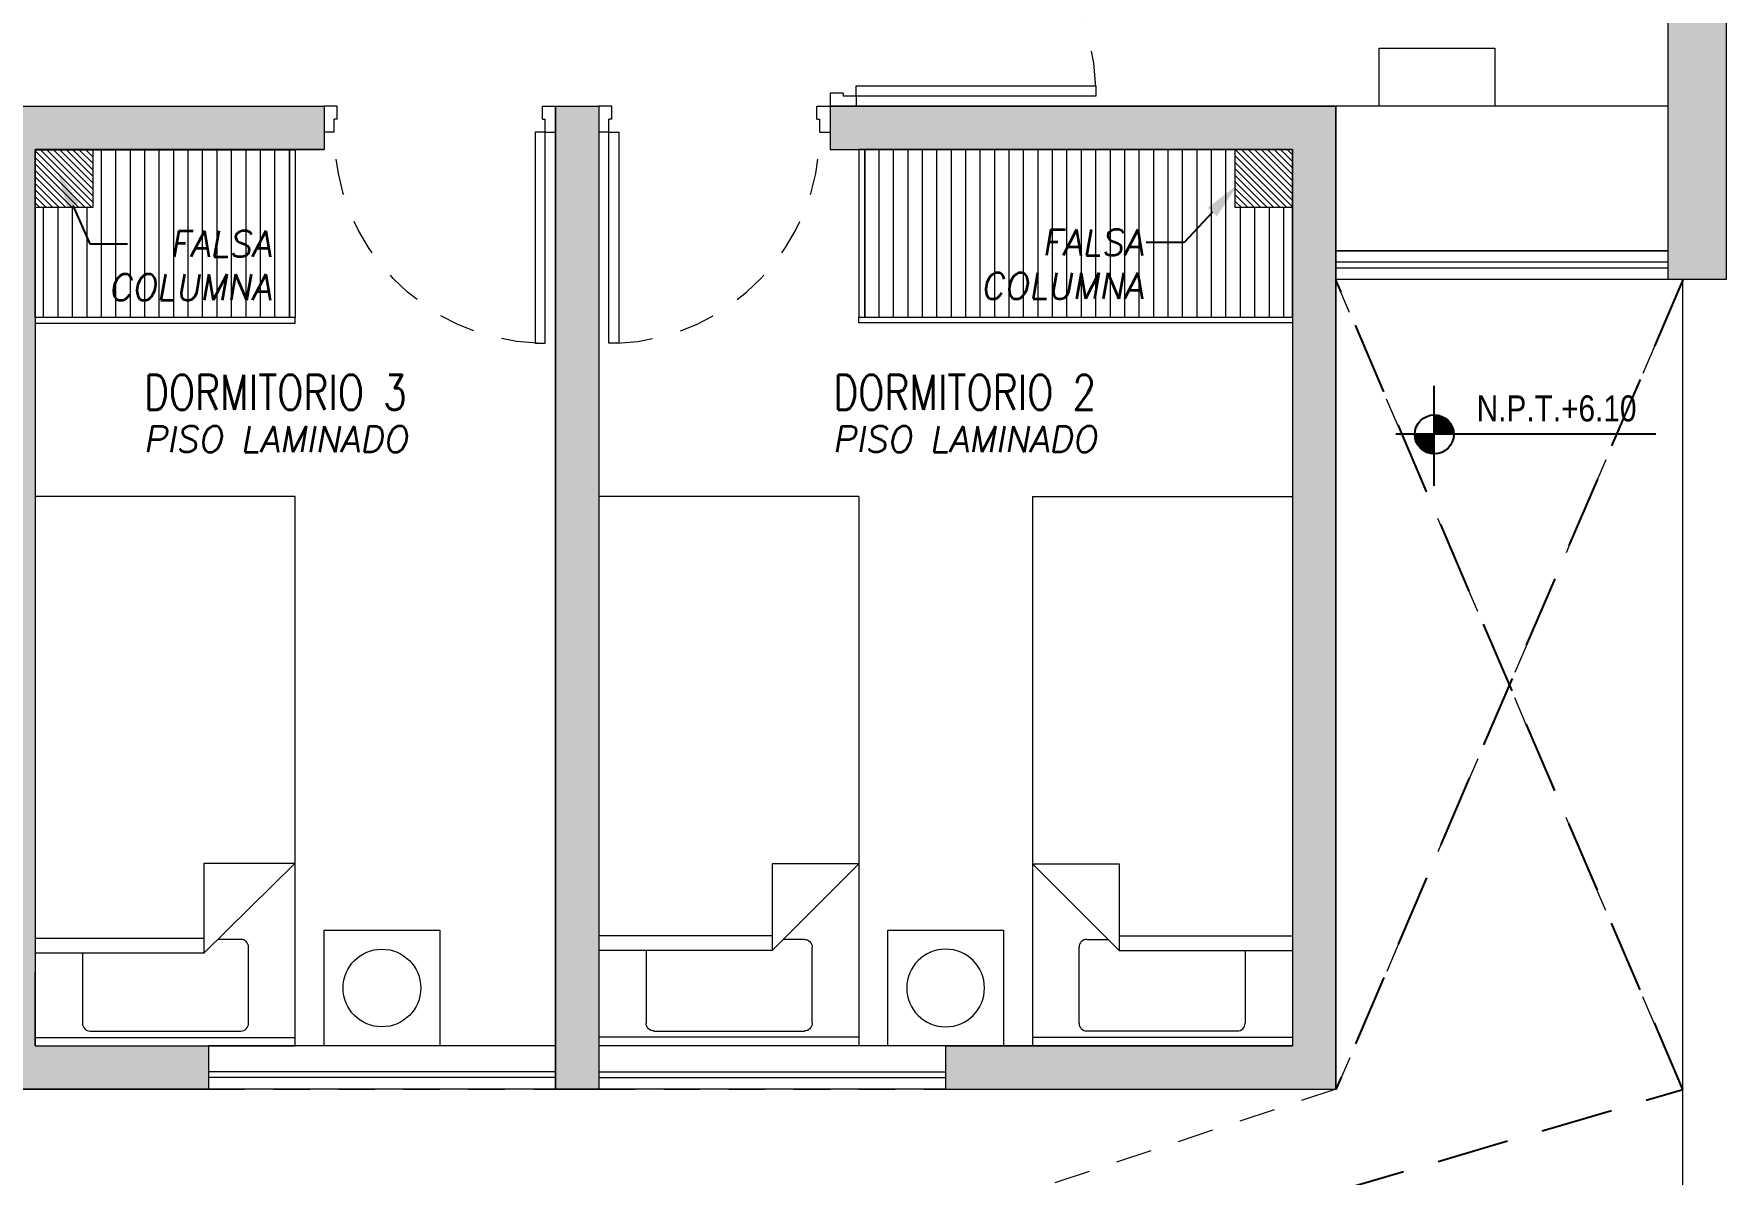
# Model space of a CAD drawing. Header units: millimetres. Extents: x -3 to 53, y -110 to 39.
# Drawn here: x 44.2 to 50.05, y 21.91 to 25.85 of the extents above; entities that cross this region are included whole.
import ezdxf
from ezdxf import colors
from ezdxf.entities.mleader import LeaderData, LeaderLine
from ezdxf.enums import TextEntityAlignment as Align
from ezdxf.math import Vec2, Vec3
from ezdxf.xclip import XClip

# ---------------------------------------------------------------- set-up
doc = ezdxf.new("R2010")
doc.units = ezdxf.units.MM
doc.header["$XCLIPFRAME"] = 2
doc.linetypes.add('DOT', pattern=[6.35, 0, -6.35])
doc.linetypes.add('HIDDEN2', pattern=[0.1875, 0.125, -0.0625])
for name, color, linetype in [('A-EST HATCH', 8, 'Continuous'), ('A-EST PLACAS', 8, 'Continuous'), ('A-EST VIGAS', 8, 'HIDDEN2'), ('A-HATCH', 8, 'Continuous'), ('A-MOBILIARIO', 8, 'Continuous'), ('A-MURO BAJO', 8, 'Continuous'), ('A-NIVELES-NPT', 8, 'Continuous'), ('A-PROYECCIONES', 8, 'HIDDEN2'), ('A-TEXTO-ACABADO PISO', 8, 'Continuous'), ('A-TEXTO-INDICACIONES', 8, 'Continuous'), ('DLP_MOBILIARIO', 8, 'Continuous'), ('DLP_MOBILIARIO FIJO', 8, 'Continuous'), ('DLP_TEXTO AMBIENTE', 8, 'Continuous')]:
    doc.layers.add(name, color=color, linetype=linetype)
doc.layers.add('A-MURO ALTO', color=8, linetype='Continuous', lineweight=20)
doc.layers.add('A-MUROS', color=8, linetype='Continuous', lineweight=30)
doc.styles.add('R80', font='ARIALN.TTF', dxfattribs={"height": 2.03})
doc.styles.add('ROMANS', font='ROMANS.shx', dxfattribs={"oblique": 10})

# ---------------------------------------------------------------- blocks, each defined once
blk = doc.blocks.new('EST.P1')
at = {"layer": 'A-EST HATCH', "lineweight": 0}
h = blk.add_hatch(color=8, dxfattribs=at)
h.dxf.hatch_style = 1
h.paths.add_polyline_path([(9.15, 0.06), (9.15, 6.125), (10.65, 6.125), (10.65, 5.375), (10.8, 5.375), (10.8, 6.325), (9, 6.325), (9, 5.45), (7.5, 5.45), (7.5, 5.95), (7.35, 5.95), (7.35, 5.25), (9, 5.25), (9, 0.06)])
h.paths.add_polyline_path([(30.25, 10.125), (28.65, 10.125), (28.65, 13.225), (29.85, 13.225), (29.85, 13.375), (28.5, 13.375), (28.5, 9.975), (30.25, 9.975)])
h.paths.add_polyline_path([(31.05, 13.375), (31.2, 13.375), (31.2, 9.975), (31.05, 9.975)])
h.paths.add_polyline_path([(36.55, 13.85), (36.85, 13.85), (36.85, 13.7), (36.7, 13.7), (36.7, 10.625), (36.55, 10.625)])
h.paths.add_polyline_path([(33.6, 13.225), (33.6, 10.125), (32, 10.125), (32, 9.975), (33.75, 9.975), (33.75, 13.375), (32.4, 13.375), (32.4, 13.225)])
h.paths.add_polyline_path([(42.85, 13.7), (43.45, 13.7), (43.45, 13.85), (42.7, 13.85), (42.7, 10.45), (43.85, 10.45), (43.85, 10.6), (42.85, 10.6)])
h.paths.add_polyline_path([(44.65, 13.85), (44.65, 10.45), (44.8, 10.45), (44.8, 13.85)])
h.paths.add_polyline_path([(45.6, 10.6), (47.2, 10.6), (47.2, 13.7), (46, 13.7), (46, 13.85), (47.35, 13.85), (47.35, 10.45), (45.6, 10.45)])
h.paths.add_polyline_path([(42.85, 0.15), (43.45, 0.15), (43.45, 0), (42.7, 0), (42.7, 3.4), (43.85, 3.4), (43.85, 3.25), (42.85, 3.25)])
h.paths.add_polyline_path([(44.65, 0), (44.65, 3.4), (44.8, 3.4), (44.8, 0)])
h.paths.add_polyline_path([(45.6, 3.25), (47.2, 3.25), (47.2, 0.15), (46, 0.15), (46, 0), (47.35, 0), (47.35, 3.4), (45.6, 3.4)])
h.paths.add_polyline_path([(40, 3.5), (39.85, 3.5), (39.85, 0.15), (39.7, 0.15), (39.7, 0), (40, 0)])
h.paths.add_polyline_path([(30.25, 3.725), (28.65, 3.725), (28.65, 0.625), (29.85, 0.625), (29.85, 0.475), (28.5, 0.475), (28.5, 3.875), (30.25, 3.875)])
h.paths.add_polyline_path([(31.05, 0.475), (31.2, 0.475), (31.2, 3.875), (31.05, 3.875)])
h.paths.add_polyline_path([(36.55, 0), (36.85, 0), (36.85, 0.15), (36.7, 0.15), (36.7, 3.225), (36.55, 3.225)])
h.paths.add_polyline_path([(33.6, 0.625), (33.6, 3.725), (32, 3.725), (32, 3.875), (33.75, 3.875), (33.75, 0.475), (32.4, 0.475), (32.4, 0.625)])
h.paths.add_polyline_path([(17.1, 10.125), (18.7, 10.125), (18.7, 13.225), (17.5, 13.225), (17.5, 13.375), (18.85, 13.375), (18.85, 9.975), (17.1, 9.975)])
h.paths.add_polyline_path([(16.3, 13.375), (16.15, 13.375), (16.15, 9.975), (16.3, 9.975)])
h.paths.add_polyline_path([(10.5, 13.85), (10.5, 13.7), (10.65, 13.7), (10.65, 10.625), (10.8, 10.625), (10.8, 13.85)])
h.paths.add_polyline_path([(13.75, 13.225), (13.75, 10.125), (15.35, 10.125), (15.35, 9.975), (13.6, 9.975), (13.6, 13.375), (14.95, 13.375), (14.95, 13.225)])
h.paths.add_polyline_path([(9, 8.6), (7.35, 8.6), (7.35, 7.9), (7.5, 7.9), (7.5, 8.4), (9, 8.4), (9, 7.525), (10.8, 7.525), (10.8, 8.475), (10.65, 8.475), (10.65, 7.725), (9.15, 7.725), (9.15, 13.79), (9, 13.79)])
h.paths.add_polyline_path([(4.5, 13.7), (3.9, 13.7), (3.9, 13.85), (4.65, 13.85), (4.65, 10.45), (3.5, 10.45), (3.5, 10.6), (4.5, 10.6)])
h.paths.add_polyline_path([(2.7, 13.85), (2.7, 10.45), (2.55, 10.45), (2.55, 13.85)])
h.paths.add_polyline_path([(1.75, 10.6), (0.15, 10.6), (0.15, 13.7), (1.35, 13.7), (1.35, 13.85), (0, 13.85), (0, 10.45), (1.75, 10.45)])
h.paths.add_polyline_path([(2.7, 0), (2.7, 3.4), (2.55, 3.4), (2.55, 0)])
h.paths.add_polyline_path([(1.75, 3.25), (0.15, 3.25), (0.15, 0.15), (1.35, 0.15), (1.35, 0), (0, 0), (0, 3.4), (1.75, 3.4)])
h.paths.add_polyline_path([(7.35, 3.5), (7.5, 3.5), (7.5, 0.15), (7.65, 0.15), (7.65, 0), (7.35, 0)])
h.paths.add_polyline_path([(17.1, 3.725), (18.7, 3.725), (18.7, 0.625), (17.5, 0.625), (17.5, 0.475), (18.85, 0.475), (18.85, 3.875), (17.1, 3.875)])
h.paths.add_polyline_path([(16.3, 0.475), (16.15, 0.475), (16.15, 3.875), (16.3, 3.875)])
h.paths.add_polyline_path([(10.8, 0), (10.5, 0), (10.5, 0.15), (10.65, 0.15), (10.65, 3.225), (10.8, 3.225)])
h.paths.add_polyline_path([(13.75, 0.625), (13.75, 3.725), (15.35, 3.725), (15.35, 3.875), (13.6, 3.875), (13.6, 0.475), (14.95, 0.475), (14.95, 0.625)])
h.paths.add_polyline_path([(38.35, 6.325), (36.55, 6.325), (36.55, 5.375), (36.7, 5.375), (36.7, 6.125), (38.2, 6.125), (38.2, 0.06), (38.35, 0.06), (38.35, 5.25), (40, 5.25), (40, 5.95), (39.85, 5.95), (39.85, 5.45), (38.35, 5.45)])
h.paths.add_polyline_path([(4.65, 0), (4.65, 3.4), (3.5, 3.4), (3.5, 3.25), (4.5, 3.25), (4.5, 0.15), (3.9, 0.15), (3.9, 0)])
h.paths.add_polyline_path([(1.7468, 8.35), (1.6, 8.35), (1.6, 9.55), (3.75, 9.55), (3.75, 9.4), (3.3, 9.4), (3.3, 7.8), (3.1, 7.8), (3.1, 9.4), (1.75, 9.4), (1.75, 8.35)], flags=17)
h.paths.add_polyline_path([(1.7468, 5.5), (1.6, 5.5), (1.6, 4.3), (3.75, 4.3), (3.75, 4.45), (3.3, 4.45), (3.3, 6.05), (3.1, 6.05), (3.1, 4.45), (1.75, 4.45), (1.75, 5.5)], flags=17)
h.paths.add_polyline_path([(7.5001, 7), (4.65, 7), (4.65, 9.55), (4.5, 9.55), (4.5, 7), (1.75, 7), (1.75, 7.6), (1.6, 7.6), (1.6, 7), (-1.15, 7), (-1.15, 11.05), (-1.35, 11.05), (-1.35, 2.8), (-1.15, 2.8), (-1.15, 6.85), (1.6, 6.85), (1.6, 6.25), (1.75, 6.25), (1.75, 6.85), (4.5, 6.85), (4.5, 4.3), (4.65, 4.3), (4.65, 6.85), (7.5001, 6.85)])
h.paths.add_polyline_path([(7.35, 13.85), (7.35, 10.35), (7.5, 10.35), (7.5, 13.7), (7.65, 13.7), (7.65, 13.85)])
h.paths.add_polyline_path([(38.35, 13.79), (38.35, 8.6), (40, 8.6), (40, 7.9), (39.85, 7.9), (39.85, 8.4), (38.35, 8.4), (38.35, 7.525), (36.55, 7.525), (36.55, 8.475), (36.7, 8.475), (36.7, 7.725), (38.2, 7.725), (38.2, 13.79)])
h.paths.add_polyline_path([(45.75, 7), (48.5, 7), (48.5, 11.05), (48.7, 11.05), (48.7, 2.8), (48.5, 2.8), (48.5, 6.85), (45.75, 6.85), (45.75, 6.25), (45.6, 6.25), (45.6, 6.85), (42.85, 6.85), (42.85, 4.3), (42.7, 4.3), (42.7, 6.85), (39.8499, 6.85), (39.8499, 7), (42.7, 7), (42.7, 9.55), (42.85, 9.55), (42.85, 7), (45.6, 7), (45.6, 7.6), (45.75, 7.6)])
h.paths.add_polyline_path([(40, 13.85), (39.7, 13.85), (39.7, 13.7), (39.85, 13.7), (39.85, 10.35), (40, 10.35)])
h.paths.add_polyline_path([(45.6032, 8.35), (45.75, 8.35), (45.75, 9.55), (43.6, 9.55), (43.6, 9.4), (44.05, 9.4), (44.05, 7.8), (44.25, 7.8), (44.25, 9.4), (45.6, 9.4), (45.6, 8.35)], flags=17)
h.paths.add_polyline_path([(45.6032, 5.5), (45.75, 5.5), (45.75, 4.3), (43.6, 4.3), (43.6, 4.45), (44.05, 4.45), (44.05, 6.05), (44.25, 6.05), (44.25, 4.45), (45.6, 4.45), (45.6, 5.5)], flags=17)
h.paths.add_polyline_path([(25.35, 7.525), (25.5, 7.525), (25.5, 11.225), (25.35, 11.225)])
h.paths.add_polyline_path([(21.1, 7.525), (11.7, 7.525), (11.7, 7.675), (15.25, 7.675), (15.25, 9.075), (15.45, 9.075), (15.45, 7.675), (18.35, 7.675), (18.35, 9.075), (18.5, 9.075), (18.5, 7.675), (20.9, 7.675), (20.9, 8.925), (19.25, 8.925), (19.25, 9.075), (21.525, 9.075), (21.525, 8.925), (21.1, 8.925)])
h.paths.add_polyline_path([(21.55, 7.525), (23.65, 7.525), (23.65, 7.675), (21.7, 7.675), (21.7, 11.075), (23.65, 11.075), (23.65, 11.225), (21.7, 11.225), (21.7, 13.375), (20.85, 13.375), (20.85, 13.225), (21.55, 13.225)])
h.paths.add_polyline_path([(26.25, 8.925), (26.25, 7.525), (35.65, 7.525), (35.65, 7.675), (32.1, 7.675), (32.1, 9.075), (31.9, 9.075), (31.9, 7.675), (29, 7.675), (29, 9.075), (28.85, 9.075), (28.85, 7.675), (26.45, 7.675), (26.45, 8.925), (28.1, 8.925), (28.1, 9.075), (25.875, 9.075), (25.875, 8.925)])
h.paths.add_polyline_path([(25.85, 13.225), (26.5, 13.225), (26.5, 13.375), (25.65, 13.375), (25.65, 7.525), (25.85, 7.525)])
h.paths.add_polyline_path([(25.65, 4.75), (25.65, 0.475), (26.5, 0.475), (26.5, 0.625), (25.85, 0.625), (25.85, 4.75)])
h.paths.add_polyline_path([(27.65, 4.775), (27.65, 4.925), (25.85, 4.925), (25.85, 6.175), (28.4, 6.175), (28.4, 4.775), (28.55, 4.775), (28.55, 6.175), (31.9, 6.175), (31.9, 4.775), (32.1, 4.775), (32.1, 6.175), (35.65, 6.175), (35.65, 6.325), (25.65, 6.325), (25.65, 4.775)])
h.paths.add_polyline_path([(19.7, 4.775), (19.7, 4.925), (21.5, 4.925), (21.5, 6.175), (18.95, 6.175), (18.95, 4.775), (18.8, 4.775), (18.8, 6.175), (15.45, 6.175), (15.45, 4.775), (15.25, 4.775), (15.25, 6.175), (11.7, 6.175), (11.7, 6.325), (21.7, 6.325), (21.7, 4.775)])
h.paths.add_polyline_path([(22.7, 1.025), (25.35, 1.025), (25.35, 3.675), (23, 3.675), (23, 4.225), (22.7, 4.225), (22.7, 4.375), (23.15, 4.375), (23.15, 3.825), (25.35, 3.825), (25.35, 6.175), (24.15, 6.175), (24.15, 6.325), (25.5, 6.325), (25.5, 0.875), (22.7, 0.875)])
h.paths.add_polyline_path([(21.7, 0.475), (20.85, 0.475), (20.85, 0.625), (21.55, 0.625), (21.55, 4.75), (21.7, 4.75)])
at = {"layer": 'A-EST PLACAS', "color": 8, "lineweight": 0}
for points in [[(45.75, 7), (48.5, 7), (48.5, 11.05), (48.7, 11.05), (48.7, 2.8), (48.5, 2.8), (48.5, 6.85), (45.75, 6.85), (45.75, 6.25), (45.6, 6.25), (45.6, 6.85), (42.85, 6.85), (42.85, 4.3), (42.7, 4.3), (42.7, 6.85), (39.8499, 6.85), (39.8499, 7), (42.7, 7), (42.7, 9.55), (42.85, 9.55), (42.85, 7), (45.6, 7), (45.6, 7.6), (45.75, 7.6)], [(42.85, 0.15), (43.45, 0.15), (43.45, 0), (42.7, 0), (42.7, 3.4), (43.85, 3.4), (43.85, 3.25), (42.85, 3.25)], [(44.65, 0), (44.65, 3.4), (44.8, 3.4), (44.8, 0)], [(45.6, 3.25), (47.2, 3.25), (47.2, 0.15), (46, 0.15), (46, 0), (47.35, 0), (47.35, 3.4), (45.6, 3.4)]]:
    blk.add_lwpolyline(points, close=True, dxfattribs=at)
at = {"layer": 'A-EST VIGAS', "color": 8, "lineweight": 0}
for p, q in [((48.5, 2.8), (47.35, 2.8)), ((43.45, 0), (44.65, 0)), ((44.8, 0), (46, 0))]:
    blk.add_line(p, q, dxfattribs=at)
blk = doc.blocks.new('A$C77AB7FBD')
at = {"color": 8, "linetype": 'Continuous', "lineweight": 0}
for p, q in [((0, 0), (0, 1.9)), ((0.9, 1.9), (0, 1.9)), ((0.9, 0), (0.9, 1.9)), ((0.9, 1.87), (0, 1.87)), ((0.164, 1.57), (0.164, 1.8219)), ((0.1908, 1.8487), (0.7119, 1.8487)), ((0.7386, 1.8219), (0.7386, 1.5585)), ((0.6, 1.57), (0, 1.57)), ((0.6, 1.27), (0.6, 1.57)), ((0.9, 1.27), (0.6, 1.57)), ((0.7119, 1.5317), (0.6383, 1.5317)), ((0.6, 1.52), (0, 1.52)), ((0.9, 1.27), (0.6, 1.27)), ((0.9, 0), (0, 0))]:
    blk.add_line(p, q, dxfattribs=at)
for centre, start, end in [((0.1908, 1.8219), 90, 180), ((0.7119, 1.8219), 0, 90), ((0.7119, 1.5585), 270, 0)]:
    blk.add_arc(centre, 0.0267, start, end, dxfattribs=at)
blk = doc.blocks.new('A$C2EBA15F5')
at = {"color": 8, "lineweight": 0}
blk.add_lwpolyline([(0, 0.4), (0, 0), (0.4, 0), (0.4, 0.4)], close=True, dxfattribs=at)
blk.add_circle((0.2, 0.2), 0.1344, dxfattribs=at)
blk = doc.blocks.new('CAMA PROYECCION')
at = {"color": 8, "lineweight": 0}
for p, q in [((37.495, 40.6423, 0), (37.495, 38.771, 0)), ((38.3949, 40.6423, 0), (37.495, 40.6423, 0)), ((38.3949, 38.771, 0), (38.3949, 40.6423, 0)), ((38.0806, 39.3741, 0), (38.3949, 39.3741, 0)), ((38.3949, 39.3741, 0), (38.0806, 39.0644, 0)), ((38.0806, 39.0644, 0), (38.0806, 39.3741, 0)), ((38.0806, 39.1133, 0), (37.495, 39.1133, 0)), ((38.2069, 39.1106, 0), (38.1275, 39.1106, 0)), ((37.495, 39.0644, 0), (38.0806, 39.0644, 0)), ((37.659, 39.0644, 0), (37.659, 38.8203, 0)), ((38.2336, 38.8203, 0), (38.2336, 39.0838, 0)), ((37.495, 38.7423, 0), (37.495, 38.9974, 0)), ((38.3949, 38.7423, 0), (38.3949, 38.9974, 0)), ((37.495, 38.771, 0), (38.3949, 38.771, 0)), ((37.6857, 38.7936, 0), (38.2069, 38.7936, 0)), ((37.495, 38.7423, 0), (38.3949, 38.7423, 0))]:
    blk.add_line(p, q, dxfattribs=at)
at = {"color": 8, "lineweight": 0, "elevation": 0}
blk.add_lwpolyline([(38.495, 38.7423), (38.495, 39.1423), (38.895, 39.1423), (38.895, 38.7423)], close=True, dxfattribs=at)
at = {"color": 8, "lineweight": 0}
blk.add_circle((38.695, 38.9423, 0), 0.1344, dxfattribs=at)
for centre, start, end in [((38.2069, 39.0838, 0), 0, 90), ((37.6857, 38.8203, 0), 180, 270), ((38.2069, 38.8203, 0), 270, 0)]:
    blk.add_arc(centre, 0.0267, start, end, dxfattribs=at)
blk = doc.blocks.new('*U142')
at = {"color": 8, "lineweight": 0}
for p, q in [((0.01, 0.755), (0.01, 0.8)), ((0.1, 0.765), (0.055, 0.765)), ((0.055, 0.755), (0.055, 0.765)), ((0.1, 0.765), (0.1, 0.8)), ((0.055, 0.755), (0.01, 0.755)), ((0.055, 0.045), (0.01, 0.045)), ((0.01, 0.045), (0.01, 0)), ((0.055, 0.045), (0.055, 0.035)), ((0.1, 0.035), (0.055, 0.035)), ((0.1, 0.035), (0.1, 0))]:
    blk.add_line(p, q, dxfattribs=at)
blk.add_lwpolyline([(0.83, 0.07), (0.83, 0.035), (0.1, 0.035), (0.1, 0.07)], close=True, dxfattribs=at)
at = {"color": 8, "linetype": 'HIDDEN2', "lineweight": 0}
blk.add_arc((0.0996, 0.034), 0.731, 2.23015, 89.96723, dxfattribs=at)
blk = doc.blocks.new('*U143')
at = {"color": 8, "lineweight": 0}
for p, q in [((0.01, 0.855), (0.01, 0.9)), ((0.1, 0.865), (0.1, 0.9)), ((0.055, 0.855), (0.01, 0.855)), ((0.1, 0.865), (0.055, 0.865)), ((0.055, 0.855), (0.055, 0.865)), ((0.055, 0.045), (0.01, 0.045)), ((0.01, 0.045), (0.01, 0)), ((0.055, 0.045), (0.055, 0.035)), ((0.1, 0.035), (0.055, 0.035)), ((0.1, 0.035), (0.1, 0))]:
    blk.add_line(p, q, dxfattribs=at)
blk.add_lwpolyline([(0.93, 0.07), (0.93, 0.035), (0.1, 0.035), (0.1, 0.07)], close=True, dxfattribs=at)
at = {"color": 8, "linetype": 'HIDDEN2', "lineweight": 0}
blk.add_arc((0.0995, 0.0339), 0.8311, 2.23015, 89.96723, dxfattribs=at)
blk = doc.blocks.new('DPTO 65_1P')
at = {"layer": 'A-HATCH', "lineweight": 0}
h = blk.add_hatch(dxfattribs=at)
h.set_pattern_fill('ANSI31', color=8, scale=0.005)
h.set_pattern_definition([(45, (-65.460713, -4.658021), (-0.01122532, 0.01122532), [])])
h.paths.add_polyline_path([(-7.3501, -3.875), (-7.1501, -3.875), (-7.1501, -3.675), (-7.3501, -3.675)])
h = blk.add_hatch(dxfattribs=at)
h.set_pattern_fill('ANSI31', color=8, scale=0.005, angle=180)
h.set_pattern_definition([(225, (43.790916, 4.123998), (0.01122532, -0.01122532), [])])
h.paths.add_polyline_path([(-3.0001, -3.876), (-3.2001, -3.876), (-3.2001, -3.676), (-3.0001, -3.676)])
at = {"layer": 'DLP_MOBILIARIO FIJO', "lineweight": 0}
h = blk.add_hatch(dxfattribs=at)
h.set_pattern_fill('_USER', color=8, scale=0.05, angle=270, pattern_type=0)
h.set_pattern_definition([(270, (-5.87005, -4.255), (0.05, -9e-18), [])])
h.paths.add_polyline_path([(-5.8701, -4.255), (-5.8701, -3.675), (-7.1501, -3.675), (-7.1501, -3.875), (-7.3501, -3.875), (-7.3501, -4.255)])
h = blk.add_hatch(dxfattribs=at)
h.set_pattern_fill('_USER', color=8, scale=0.05, angle=450, pattern_type=0)
h.set_pattern_definition([(90, (-3.880053, -4.256), (-0.05, 2e-17), [])])
h.paths.add_polyline_path([(-3.0001, -3.876), (-3.2001, -3.876), (-3.2001, -3.676), (-3.8801, -3.676), (-3.8801, -4.256), (-3.0001, -4.256)])
at = {"layer": 'A-MURO BAJO', "color": 8, "lineweight": 0}
for p, q in [((-8.6501, -4.025), (-7.5001, -4.025)), ((-8.6501, -4.125), (-7.5001, -4.125)), ((-6.1501, -6.775), (-4.9501, -6.775)), ((-4.8001, -6.775), (-3.6001, -6.775)), ((-6.1501, -6.925), (-4.9501, -6.925)), ((-4.8001, -6.925), (-3.6001, -6.925))]:
    blk.add_line(p, q, dxfattribs=at)
at = {"layer": 'A-MUROS', "color": 8, "lineweight": 0}
for p, q in [((-5.7501, -3.525), (-7.5001, -3.525)), ((-7.5001, -3.525), (-7.5001, -6.925)), ((-5.7501, -3.525), (-5.7501, -3.675)), ((-4.8001, -3.525), (-4.9501, -3.525)), ((-4.9501, -3.525), (-4.9501, -6.925)), ((-4.8001, -3.525), (-4.8001, -6.925)), ((-2.8501, -3.525), (-4.0001, -3.525)), ((-4.0001, -3.525), (-4.0001, -3.675)), ((-5.7501, -3.675), (-7.1501, -3.675)), ((-7.1501, -3.675), (-7.1501, -3.875)), ((-3.2001, -3.676), (-4.0001, -3.675)), ((-3.2001, -3.676), (-3.2001, -3.876)), ((-7.3501, -3.875), (-7.3501, -6.775)), ((-7.1501, -3.875), (-7.3501, -3.875)), ((-3.2001, -3.876), (-3.0001, -3.876)), ((-3.0001, -3.876), (-3.0001, -6.775)), ((-6.1501, -6.775), (-7.3501, -6.775)), ((-6.1501, -6.775), (-6.1501, -6.925)), ((-3.0001, -6.775), (-3.6001, -6.775)), ((-3.6001, -6.775), (-3.6001, -6.925)), ((-6.1501, -6.925), (-7.5001, -6.925)), ((-4.8001, -6.925), (-4.9501, -6.925)), ((-2.8501, -6.925), (-3.6001, -6.925))]:
    blk.add_line(p, q, dxfattribs=at)
at = {"layer": 'DLP_MOBILIARIO', "color": 8, "lineweight": 0}
for points in [[(-8.0501, -3.325), (-8.0501, -3.525), (-7.6501, -3.525), (-7.6501, -3.325)], [(-7.5001, -3.525), (-7.5001, -4.025), (-8.6501, -4.025), (-8.6501, -3.525)]]:
    blk.add_lwpolyline(points, close=True, dxfattribs=at)
at = {"layer": 'DLP_MOBILIARIO FIJO', "color": 8, "lineweight": 0}
for p, q in [((-8.6501, -4.065), (-7.5001, -4.065)), ((-8.6501, -4.085), (-7.5001, -4.085)), ((-4.9501, -6.865), (-6.1501, -6.865)), ((-4.9501, -6.885), (-6.1501, -6.885)), ((-4.8001, -6.865), (-3.6001, -6.865)), ((-4.8001, -6.885), (-3.6001, -6.885))]:
    blk.add_line(p, q, dxfattribs=at)
for points in [[(-7.3501, -3.675), (-5.8701, -3.675), (-5.8701, -4.255), (-7.3501, -4.255)], [(-3.0001, -3.676), (-3.8801, -3.676), (-3.8801, -4.256), (-3.0001, -4.256)]]:
    blk.add_lwpolyline(points, close=True, dxfattribs=at)
at = {"layer": 'DLP_MOBILIARIO FIJO', "color": 8, "lineweight": 0, "elevation": 0}
for points in [[(-5.8701, -3.675), (-5.8501, -3.675), (-5.8501, -4.255), (-5.8701, -4.255)], [(-3.8801, -3.676), (-3.9001, -3.676), (-3.9001, -4.256), (-3.8801, -4.256)], [(-5.8501, -4.275), (-5.8501, -4.255), (-7.3501, -4.255), (-7.3501, -4.275)], [(-3.9001, -4.276), (-3.9001, -4.256), (-3.0001, -4.256), (-3.0001, -4.276)]]:
    blk.add_lwpolyline(points, close=True, dxfattribs=at)
at = {"layer": 'DLP_MOBILIARIO', "color": 8, "lineweight": 0, "xscale": -1}
for name, p in [('*U143', (-5.7401, -3.525)), ('CAMA PROYECCION', (34.4949, -45.5173, 0))]:
    blk.add_blockref(name, p, dxfattribs=at)
at = {"layer": 'DLP_MOBILIARIO', "color": 8, "lineweight": 0}
for name, p, xscale, rotation in [('*U142', (-4.9501, -3.515), -1.00000000000001, 90), ('A$C77AB7FBD', (-7.3501, -4.875), -1, 180)]:
    blk.add_blockref(name, p, dxfattribs=dict(at, xscale=xscale, rotation=rotation))
for name, p, rotation in [('*U142', (-4.8001, -3.515), 270), ('A$C77AB7FBD', (-4.95, -4.875), 180)]:
    blk.add_blockref(name, p, dxfattribs=dict(at, rotation=rotation))
at = {"layer": 'DLP_MOBILIARIO', "color": 8, "lineweight": 0, "extrusion": (0, 0, -1), "xscale": -1, "zscale": -1, "rotation": 180}
blk.add_blockref('A$C2EBA15F5', (5.9501, -6.375), dxfattribs=at)
blk = doc.blocks.new('TEXTO AMBIENTES P1')
at = {"layer": 'A-TEXTO-ACABADO PISO', "color": 8, "lineweight": 0, "char_height": 0.09, "attachment_point": 2, "rotation": 359.99998, "style": 'ROMANS'}
for insert in [(43.6818, -11.5569), (46.0658, -11.5569)]:
    blk.add_mtext_dynamic_manual_height_columns('PISO LAMINADO', width=1.20225, gutter_width=12.5, heights=[0], dxfattribs=dict(at, insert=insert))
at = {"layer": 'DLP_TEXTO AMBIENTE', "color": 8, "lineweight": 0, "style": 'ROMANS', "width": 0.8}
for s, p in [('DORMITORIO 3', (43.6816, -11.4999)), ('DORMITORIO 2', (46.0659, -11.4999))]:
    blk.add_text(s, height=0.12, dxfattribs=at).set_placement(p, align=Align.CENTER)
blk = doc.blocks.new('JUNTA2')
at = {"layer": 'A-MOBILIARIO', "color": 8, "lineweight": 0}
blk.add_lwpolyline([(21.75, -9.975), (21.75, -10.475), (22.9, -10.475), (22.9, -9.975)], close=True, dxfattribs=at)
at = {"layer": 'A-MUROS', "color": 8, "lineweight": 0, "elevation": 0}
blk.add_lwpolyline([(20.15, -6.375), (22.9, -6.375), (22.9, -2.325), (23.1, -2.325), (23.1, -10.575), (22.9, -10.575), (22.9, -6.525), (20.15, -6.525)], dxfattribs=at)
blk = doc.blocks.new('FONDO_')
at = {"layer": 'A-MURO ALTO', "color": 8}
blk.add_lwpolyline([(-24.1997, -53.2209), (-18.5398, -54.488)], dxfattribs=at)
at = {"layer": 'A-PROYECCIONES', "color": 8, "ltscale": 2}
for p, q in [((-21.9712, -43.2674), (-21.2722, -53.8763)), ((-18.5398, -54.488), (-21.01, -52.7053)), ((-21.2722, -53.8763), (-18.2777, -53.317))]:
    blk.add_line(p, q, dxfattribs=at)
blk = doc.blocks.new('SIM NIVEL PLANTA')
at = {"linetype": 'Continuous'}
h = blk.add_hatch(dxfattribs=at)
h.set_pattern_fill('_USER', color=8, scale=0.089997, angle=45, style=0, pattern_type=0)
h.set_pattern_definition([(45, (31854.49523, 23864.84028), (-0.06363728001, 0.06363728001), [])])
h.paths.add_polyline_path([(-17.33, 0), (-15.98, 0, 0.409209), (-17.33, 1.33)])
h.paths.add_polyline_path([(-18.68, 0, 0.004279), (-18.68, -0.02, 0.414214), (-17.33, -1.37), (-17.33, 0)])
at = {"color": 8}
for p, q in [((-17.33, -3.58), (-17.33, 3.34)), ((-2, 0), (-20, 0))]:
    blk.add_line(p, q, dxfattribs=at)
at = {"color": 8, "linetype": 'Continuous'}
blk.add_circle((-17.33, -0.02), 1.35, dxfattribs=at)
at = {"color": 8, "style": 'R80'}
blk.add_attdef('N.P.T.+0.00', text='', height=1.8, dxfattribs=at).set_placement((-8.87, 1.77), align=Align.MIDDLE_CENTER)
blk = doc.blocks.new('TEXTO NOTAS P1')
at = {"layer": 'A-TEXTO-INDICACIONES'}
ml = blk.add_multileader_mtext('Standard', dxfattribs=at)
ml.set_content('FALSA COLUMNA', color=256, style='ROMANS')
ml.set_leader_properties(color=7)
ml.build(insert=Vec2(0, 0))
ml.multileader.update_dxf_attribs({"dogleg_length": 1.3073, "arrow_head_size": 0.13, "scale": 0.1})
ctx = ml.context
ctx.base_point, ctx.scale, ctx.char_height, ctx.arrow_head_size, ctx.landing_gap_size, ctx.plane_origin = Vec3(43.17, -10.9266), 0.1, 0.09, 0.13, 0.01, Vec3(43.8914, -11.9099)
ctx.text_align_type = 2
notes = []
notes.append((ctx, [(1, (1, 1, 0), (43.0393, -10.9266), (1, 0), 0.1307, [(0, [(42.9282, -10.6746)], 0, [])])]))
ctx.mtext.insert, ctx.mtext.width, ctx.mtext.defined_height, ctx.mtext.alignment, ctx.mtext.flow_direction = Vec3(43.6669, -10.8816), 0.532149, 0.5349, 3, 5
ml = blk.add_multileader_mtext('Standard', dxfattribs=at)
ml.set_content('FALSA COLUMNA', color=256, style='ROMANS')
ml.set_leader_properties(color=7)
ml.build(insert=Vec2(0, 0))
ml.multileader.update_dxf_attribs({"dogleg_length": 1.3073, "arrow_head_size": 0.13, "scale": 0.1})
ctx = ml.context
ctx.base_point, ctx.scale, ctx.char_height, ctx.arrow_head_size, ctx.landing_gap_size, ctx.plane_origin = Vec3(46.1872, -10.9219), 0.1, 0.09, 0.13, 0.01, Vec3(46.9086, -11.9052)
ctx.text_align_type = 2
notes.append((ctx, [(0, (1, 1, 0), (46.8248, -10.9219), (-1, 0), 0.1307, [(0, [(47.0109, -10.7209)], 0, [])])]))
ctx.mtext.insert, ctx.mtext.width, ctx.mtext.defined_height, ctx.mtext.alignment, ctx.mtext.flow_direction = Vec3(46.6841, -10.8769), 0.532149, 0.5349, 3, 5
for ctx, leaders in notes:
    for number, flags, end, landing, length, lines in leaders:
        leader = LeaderData()
        leader.index, (leader.has_last_leader_line, leader.has_dogleg_vector, leader.attachment_direction) = number, flags
        leader.last_leader_point, leader.dogleg_vector, leader.dogleg_length = Vec3(end), Vec3(landing), length
        for number, points, colour, breaks in lines:
            line = LeaderLine()
            line.index, line.vertices, line.color, line.breaks = number, Vec3.list(points), colors.encode_raw_color(colour), breaks
            leader.lines.append(line)
        ctx.leaders.append(leader)
blk = doc.blocks.new('arq.')
at = {"layer": 'A-EST PLACAS', "color": 8}
blk.add_blockref('EST.P1', (102.5627, 24.0936), dxfattribs=at)
at = {"color": 8, "xscale": -1}
blk.add_blockref('DPTO 65_1P', (142.4126, 31.0186), dxfattribs=at)
at = {"layer": 'A-PROYECCIONES', "color": 8, "lineweight": 0}
for p, q in [((151.1125, 24.0909, 0), (149.9125, 26.8909, 0)), ((151.1125, 26.8909, 0), (149.9127, 24.0909, 0)), ((149.9127, 24.0935), (140.9132, 21.0976, 0))]:
    blk.add_line(p, q, dxfattribs=at)
at = {"color": 8}
blk.add_blockref('JUNTA2', (128.1627, 37.4686), dxfattribs=at)
at = {"layer": 'A-NIVELES-NPT', "color": 8, "lineweight": 0}
ref = blk.add_blockref('SIM NIVEL PLANTA', (151.1196, 26.3594), dxfattribs=dict(at, xscale=0.05, yscale=0.05, zscale=0.05))
ref.add_attrib('N.P.T.+0.00', 'N.P.T.+6.10', dxfattribs={"layer": '0', "height": 0.09, "style": 'R80'}).set_placement((150.6761, 26.4481), align=Align.MIDDLE_CENTER)
at = {"layer": 'A-TEXTO-INDICACIONES', "color": 8}
blk.add_blockref('TEXTO NOTAS P1', (102.5627, 37.9436), dxfattribs=at)
at = {"layer": 'DLP_TEXTO AMBIENTE', "color": 8}
blk.add_blockref('TEXTO AMBIENTES P1', (102.5627, 37.9436), dxfattribs=at)
at = {"color": 8, "linetype": 'DOT'}
ref = blk.add_blockref('FONDO_', (93.8909, 33.0827), dxfattribs=dict(at, rotation=102.6173891652518))
XClip(ref).set_block_clipping_path([(-13.2902250815, -2.4271841227), (-25.0859891039, -55.1232695242), (-5.7853781296, -59.4436180056), (6.0103858928, -6.7475326041)])

msp = doc.modelspace()

# ---------------------------------------------------------------- block references
at = {"color": 7}
msp.add_blockref('arq.', (-101.2125, -1.8936), dxfattribs=at)

doc.saveas('drawing.dxf')
